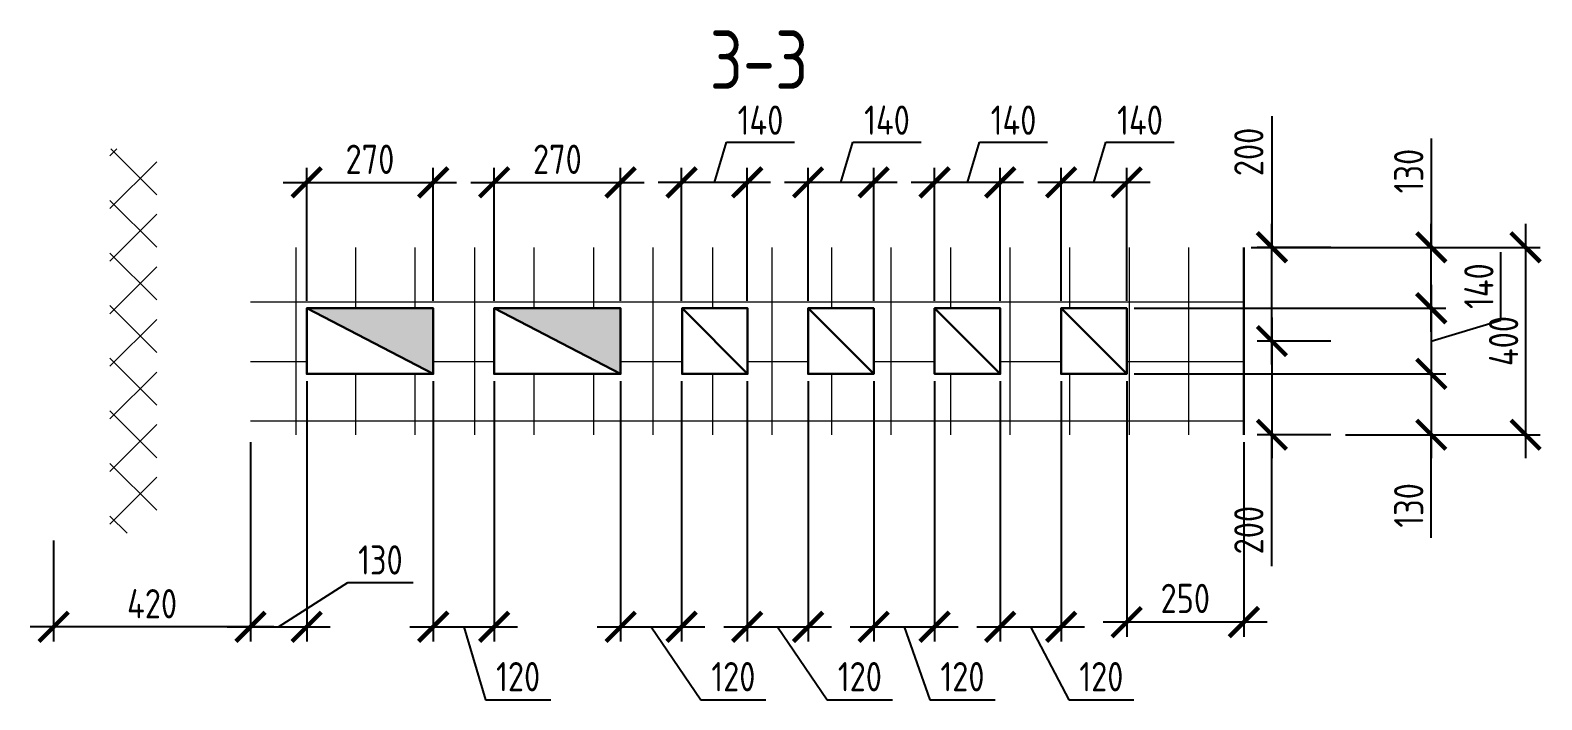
# Model space of a CAD drawing. Header units: millimetres. Extents: x -56498 to 234605, y -296269 to -29969.
# Drawn here: x 169717 to 172942, y -288004 to -286575 of the extents above; entities that cross this region are included whole.
import ezdxf
from ezdxf.enums import TextEntityAlignment as Align

# ---------------------------------------------------------------- set-up
doc = ezdxf.new("R2010")
doc.units = ezdxf.units.MM
doc.header["$LTSCALE"] = 100
doc.header["$PDMODE"] = 35
for name, color, linetype, lineweight in [('0.3', 7, 'Continuous', 30), ('Примітки 0.09', 200, 'Continuous', 9), ('Розміри 0.09', 5, 'Continuous', 9), ('Штрихування 0.09', 253, 'Continuous', 9)]:
    doc.layers.add(name, color=color, linetype=linetype, lineweight=lineweight)
doc.styles.add('GOST 2.304', font='CS_Gost2304.shx')
doc.dimstyles.new('SPDS', dxfattribs={"dimscale": 100, "dimtxt": 2.5, "dimasz": 2.5, "dimexe": 1.25, "dimexo": 0.625, "dimtad": 1, "dimrnd": 0.001, "dimtxsty": 'GOST 2.304', "dimblk": 'ARCHTICK', "dimcen": 2.5, "dimdle": 2, "dimadec": 0, "dimazin": 2, "dimtfac": 0.75, "dimtmove": 1, "dimatfit": 3, "dimfxl": 0, "dimtolj": 1, "dimarcsym": 0})

# ---------------------------------------------------------------- blocks, each defined once
blk = doc.blocks.new('_ArchTick')
at = {"color": 0, "linetype": 'ByBlock', "const_width": 0.15}
blk.add_lwpolyline([(-0.5, -0.5), (0.5, 0.5)], dxfattribs=at)
blk = doc.blocks.new('*D733')
at = {"layer": 'Defpoints', "color": 0, "transparency": 16777216}
for p in [(170306.5791511215, -287308.5828069415), (170186.5791511042, -287438.5828071212), (170306.5791511215, -287848.5823152798)]:
    blk.add_point(p, dxfattribs=at)
at = {"layer": 'Розміри 0.09', "color": 0, "lineweight": -2, "transparency": 16777216}
for p, q in [((170306.5791511215, -287324.2078069415), (170306.5791511215, -287879.8323152798)), ((170186.5791511042, -287454.2078071212), (170186.5791511042, -287879.8323152798)), ((170246.5791511128, -287848.5823152798), (170394.3860664587, -287753.9653685923)), ((170394.3860664587, -287753.9653685923), (170533.4485664587, -287753.9653685923)), ((170136.5791511042, -287848.5823152798), (170356.5791511215, -287848.5823152798))]:
    blk.add_line(p, q, dxfattribs=at)
at = {"layer": 'Розміри 0.09', "color": 0, "lineweight": -2, "transparency": 16777216, "xscale": 62.5, "yscale": 62.5, "zscale": 62.5, "rotation": 180}
blk.add_blockref('_ArchTick', (170186.5791511042, -287848.5823152798), dxfattribs=at)
at = {"layer": 'Розміри 0.09', "color": 0, "lineweight": -2, "transparency": 16777216, "xscale": 62.5, "yscale": 62.5, "zscale": 62.5}
blk.add_blockref('_ArchTick', (170306.5791511215, -287848.5823152798), dxfattribs=at)
at = {"layer": 'Розміри 0.09', "color": 0, "transparency": 16777216, "insert": (170463.9173164587, -287705.7959512099), "char_height": 62.5, "attachment_point": 5, "style": 'GOST 2.304'}
blk.add_mtext('\\A1;130', dxfattribs=at)
blk = doc.blocks.new('*D734')
at = {"layer": 'Defpoints', "color": 0, "transparency": 16777216}
for p in [(169766.5791510982, -287648.5823151699), (170186.5791511215, -287648.5823152798), (169766.5791510982, -287848.5823152798)]:
    blk.add_point(p, dxfattribs=at)
at = {"layer": 'Розміри 0.09', "color": 0, "lineweight": -2, "transparency": 16777216}
for p, q in [((169766.5791510982, -287664.2073151699), (169766.5791510982, -287879.8323152798)), ((170186.5791511215, -287664.2073152798), (170186.5791511215, -287879.8323152798)), ((170236.5791511215, -287848.5823152798), (169716.5791510982, -287848.5823152798))]:
    blk.add_line(p, q, dxfattribs=at)
at = {"layer": 'Розміри 0.09', "color": 0, "lineweight": -2, "transparency": 16777216, "xscale": 62.5, "yscale": 62.5, "zscale": 62.5, "rotation": 180}
blk.add_blockref('_ArchTick', (169766.5791510982, -287848.5823152798), dxfattribs=at)
at = {"layer": 'Розміри 0.09', "color": 0, "lineweight": -2, "transparency": 16777216, "xscale": 62.5, "yscale": 62.5, "zscale": 62.5}
blk.add_blockref('_ArchTick', (170186.5791511215, -287848.5823152798), dxfattribs=at)
at = {"layer": 'Розміри 0.09', "color": 0, "transparency": 16777216, "insert": (169976.5791511099, -287799.2866705947), "char_height": 62.5, "attachment_point": 5, "style": 'GOST 2.304'}
blk.add_mtext('\\A1;420', dxfattribs=at)
blk = doc.blocks.new('*D735')
at = {"layer": 'Defpoints', "color": 0, "transparency": 16777216}
for p in [(170576.5791511215, -286899.9527223081), (170306.5791511215, -287168.5828069415), (170576.5791511215, -287168.5828069415)]:
    blk.add_point(p, dxfattribs=at)
at = {"layer": 'Розміри 0.09', "color": 0, "lineweight": -2, "transparency": 16777216}
for p, q in [((170306.5791511215, -287152.9578069415), (170306.5791511215, -286868.7027223081)), ((170576.5791511215, -287152.9578069415), (170576.5791511215, -286868.7027223081)), ((170256.5791511215, -286899.9527223081), (170626.5791511215, -286899.9527223081))]:
    blk.add_line(p, q, dxfattribs=at)
at = {"layer": 'Розміри 0.09', "color": 0, "lineweight": -2, "transparency": 16777216, "xscale": 62.5, "yscale": 62.5, "zscale": 62.5, "rotation": 180}
blk.add_blockref('_ArchTick', (170306.5791511215, -286899.9527223081), dxfattribs=at)
at = {"layer": 'Розміри 0.09', "color": 0, "lineweight": -2, "transparency": 16777216, "xscale": 62.5, "yscale": 62.5, "zscale": 62.5}
blk.add_blockref('_ArchTick', (170576.5791511215, -286899.9527223081), dxfattribs=at)
at = {"layer": 'Розміри 0.09', "color": 0, "transparency": 16777216, "insert": (170441.5791511215, -286850.6570776231), "char_height": 62.5, "attachment_point": 5, "style": 'GOST 2.304'}
blk.add_mtext('\\A1;270', dxfattribs=at)
blk = doc.blocks.new('*D736')
at = {"layer": 'Defpoints', "color": 0, "transparency": 16777216}
for p in [(170976.5791511215, -286899.9527223081), (170706.5791511215, -287168.5828065822), (170976.5791511215, -287168.5828065822)]:
    blk.add_point(p, dxfattribs=at)
at = {"layer": 'Розміри 0.09', "color": 0, "lineweight": -2, "transparency": 16777216}
for p, q in [((170706.5791511215, -287152.9578065822), (170706.5791511215, -286868.7027223081)), ((170976.5791511215, -287152.9578065822), (170976.5791511215, -286868.7027223081)), ((170656.5791511215, -286899.9527223081), (171026.5791511215, -286899.9527223081))]:
    blk.add_line(p, q, dxfattribs=at)
at = {"layer": 'Розміри 0.09', "color": 0, "lineweight": -2, "transparency": 16777216, "xscale": 62.5, "yscale": 62.5, "zscale": 62.5, "rotation": 180}
blk.add_blockref('_ArchTick', (170706.5791511215, -286899.9527223081), dxfattribs=at)
at = {"layer": 'Розміри 0.09', "color": 0, "lineweight": -2, "transparency": 16777216, "xscale": 62.5, "yscale": 62.5, "zscale": 62.5}
blk.add_blockref('_ArchTick', (170976.5791511215, -286899.9527223081), dxfattribs=at)
at = {"layer": 'Розміри 0.09', "color": 0, "transparency": 16777216, "insert": (170841.5791511215, -286850.6570776231), "char_height": 62.5, "attachment_point": 5, "style": 'GOST 2.304'}
blk.add_mtext('\\A1;270', dxfattribs=at)
blk = doc.blocks.new('*D737')
at = {"layer": 'Defpoints', "color": 0, "transparency": 16777216}
for p in [(171106.5791511215, -286899.9527223081), (171106.5791511215, -287168.5828069415), (171246.5791511215, -287168.5828069415)]:
    blk.add_point(p, dxfattribs=at)
at = {"layer": 'Розміри 0.09', "color": 0, "lineweight": -2, "transparency": 16777216}
for p, q in [((171176.5791511215, -286899.9527223081), (171202.3604011215, -286814.0152223081)), ((171202.3604011215, -286814.0152223081), (171347.6729011215, -286814.0152223081)), ((171106.5791511215, -287152.9578069415), (171106.5791511215, -286868.7027223081)), ((171246.5791511215, -287152.9578069415), (171246.5791511215, -286868.7027223081)), ((171296.5791511215, -286899.9527223081), (171056.5791511215, -286899.9527223081))]:
    blk.add_line(p, q, dxfattribs=at)
at = {"layer": 'Розміри 0.09', "color": 0, "lineweight": -2, "transparency": 16777216, "xscale": 62.5, "yscale": 62.5, "zscale": 62.5, "rotation": 180}
blk.add_blockref('_ArchTick', (171106.5791511215, -286899.9527223081), dxfattribs=at)
at = {"layer": 'Розміри 0.09', "color": 0, "lineweight": -2, "transparency": 16777216, "xscale": 62.5, "yscale": 62.5, "zscale": 62.5}
blk.add_blockref('_ArchTick', (171246.5791511215, -286899.9527223081), dxfattribs=at)
at = {"layer": 'Розміри 0.09', "color": 0, "transparency": 16777216, "insert": (171275.0166511215, -286767.1402223081), "char_height": 62.5, "attachment_point": 5, "style": 'GOST 2.304'}
blk.add_mtext('\\A1;140', dxfattribs=at)
blk = doc.blocks.new('*D738')
at = {"layer": 'Defpoints', "color": 0, "transparency": 16777216}
for p in [(171376.5791511215, -286899.9527223081), (171376.5791511215, -287168.5828069415), (171516.5791511215, -287168.5828069415)]:
    blk.add_point(p, dxfattribs=at)
at = {"layer": 'Розміри 0.09', "color": 0, "lineweight": -2, "transparency": 16777216}
for p, q in [((171446.5791511215, -286899.9527223081), (171472.3604011215, -286814.0152223081)), ((171472.3604011215, -286814.0152223081), (171617.6729011215, -286814.0152223081)), ((171376.5791511215, -287152.9578069415), (171376.5791511215, -286868.7027223081)), ((171516.5791511215, -287152.9578069415), (171516.5791511215, -286868.7027223081)), ((171566.5791511215, -286899.9527223081), (171326.5791511215, -286899.9527223081))]:
    blk.add_line(p, q, dxfattribs=at)
at = {"layer": 'Розміри 0.09', "color": 0, "lineweight": -2, "transparency": 16777216, "xscale": 62.5, "yscale": 62.5, "zscale": 62.5, "rotation": 180}
blk.add_blockref('_ArchTick', (171376.5791511215, -286899.9527223081), dxfattribs=at)
at = {"layer": 'Розміри 0.09', "color": 0, "lineweight": -2, "transparency": 16777216, "xscale": 62.5, "yscale": 62.5, "zscale": 62.5}
blk.add_blockref('_ArchTick', (171516.5791511215, -286899.9527223081), dxfattribs=at)
at = {"layer": 'Розміри 0.09', "color": 0, "transparency": 16777216, "insert": (171545.0166511215, -286767.1402223081), "char_height": 62.5, "attachment_point": 5, "style": 'GOST 2.304'}
blk.add_mtext('\\A1;140', dxfattribs=at)
blk = doc.blocks.new('*D739')
at = {"layer": 'Defpoints', "color": 0, "transparency": 16777216}
for p in [(171646.5791511215, -286899.9527223081), (171646.5791511215, -287168.5828069415), (171786.5791511215, -287168.5828069415)]:
    blk.add_point(p, dxfattribs=at)
at = {"layer": 'Розміри 0.09', "color": 0, "lineweight": -2, "transparency": 16777216}
for p, q in [((171716.5791511215, -286899.9527223081), (171742.3604011215, -286814.0152223081)), ((171742.3604011215, -286814.0152223081), (171887.6729011215, -286814.0152223081)), ((171646.5791511215, -287152.9578069415), (171646.5791511215, -286868.7027223081)), ((171786.5791511215, -287152.9578069415), (171786.5791511215, -286868.7027223081)), ((171836.5791511215, -286899.9527223081), (171596.5791511215, -286899.9527223081))]:
    blk.add_line(p, q, dxfattribs=at)
at = {"layer": 'Розміри 0.09', "color": 0, "lineweight": -2, "transparency": 16777216, "xscale": 62.5, "yscale": 62.5, "zscale": 62.5, "rotation": 180}
blk.add_blockref('_ArchTick', (171646.5791511215, -286899.9527223081), dxfattribs=at)
at = {"layer": 'Розміри 0.09', "color": 0, "lineweight": -2, "transparency": 16777216, "xscale": 62.5, "yscale": 62.5, "zscale": 62.5}
blk.add_blockref('_ArchTick', (171786.5791511215, -286899.9527223081), dxfattribs=at)
at = {"layer": 'Розміри 0.09', "color": 0, "transparency": 16777216, "insert": (171815.0166511215, -286767.1402223081), "char_height": 62.5, "attachment_point": 5, "style": 'GOST 2.304'}
blk.add_mtext('\\A1;140', dxfattribs=at)
blk = doc.blocks.new('*D740')
at = {"layer": 'Defpoints', "color": 0, "transparency": 16777216}
for p in [(171916.5791511215, -286899.9527223081), (171916.5791511215, -287168.5828069415), (172056.5791511215, -287168.5828069415)]:
    blk.add_point(p, dxfattribs=at)
at = {"layer": 'Розміри 0.09', "color": 0, "lineweight": -2, "transparency": 16777216}
for p, q in [((171986.5791511215, -286899.9527223081), (172012.3604011215, -286814.0152223081)), ((172012.3604011215, -286814.0152223081), (172157.6729011215, -286814.0152223081)), ((171916.5791511215, -287152.9578069415), (171916.5791511215, -286868.7027223081)), ((172056.5791511215, -287152.9578069415), (172056.5791511215, -286868.7027223081)), ((172106.5791511215, -286899.9527223081), (171866.5791511215, -286899.9527223081))]:
    blk.add_line(p, q, dxfattribs=at)
at = {"layer": 'Розміри 0.09', "color": 0, "lineweight": -2, "transparency": 16777216, "xscale": 62.5, "yscale": 62.5, "zscale": 62.5, "rotation": 180}
blk.add_blockref('_ArchTick', (171916.5791511215, -286899.9527223081), dxfattribs=at)
at = {"layer": 'Розміри 0.09', "color": 0, "lineweight": -2, "transparency": 16777216, "xscale": 62.5, "yscale": 62.5, "zscale": 62.5}
blk.add_blockref('_ArchTick', (172056.5791511215, -286899.9527223081), dxfattribs=at)
at = {"layer": 'Розміри 0.09', "color": 0, "transparency": 16777216, "insert": (172085.0166511215, -286767.1402223081), "char_height": 62.5, "attachment_point": 5, "style": 'GOST 2.304'}
blk.add_mtext('\\A1;140', dxfattribs=at)
blk = doc.blocks.new('*D741')
at = {"layer": 'Defpoints', "color": 0, "transparency": 16777216}
for p in [(170576.5791511215, -287308.5828069415), (170706.5791511215, -287308.5828069415), (170706.5791511215, -287848.5823152798)]:
    blk.add_point(p, dxfattribs=at)
at = {"layer": 'Розміри 0.09', "color": 0, "lineweight": -2, "transparency": 16777216}
for p, q in [((170576.5791511215, -287324.2078069415), (170576.5791511215, -287879.8323152798)), ((170706.5791511215, -287324.2078069415), (170706.5791511215, -287879.8323152798)), ((170526.5791511215, -287848.5823152798), (170756.5791511215, -287848.5823152798)), ((170641.5791511215, -287848.5823152798), (170688.288981338, -288004.2817493349)), ((170688.288981338, -288004.2817493349), (170827.351481338, -288004.2817493349))]:
    blk.add_line(p, q, dxfattribs=at)
at = {"layer": 'Розміри 0.09', "color": 0, "lineweight": -2, "transparency": 16777216, "xscale": 62.5, "yscale": 62.5, "zscale": 62.5, "rotation": 180}
blk.add_blockref('_ArchTick', (170576.5791511215, -287848.5823152798), dxfattribs=at)
at = {"layer": 'Розміри 0.09', "color": 0, "lineweight": -2, "transparency": 16777216, "xscale": 62.5, "yscale": 62.5, "zscale": 62.5}
blk.add_blockref('_ArchTick', (170706.5791511215, -287848.5823152798), dxfattribs=at)
at = {"layer": 'Розміри 0.09', "color": 0, "transparency": 16777216, "insert": (170757.820231338, -287954.9861046498), "char_height": 62.5, "attachment_point": 5, "style": 'GOST 2.304'}
blk.add_mtext('\\A1;120', dxfattribs=at)
blk = doc.blocks.new('*D742')
at = {"layer": 'Defpoints', "color": 0, "transparency": 16777216}
for p in [(170976.5791511215, -287308.5828069415), (171106.5791511215, -287308.5828071213), (171106.5791511215, -287848.5823152798)]:
    blk.add_point(p, dxfattribs=at)
at = {"layer": 'Розміри 0.09', "color": 0, "lineweight": -2, "transparency": 16777216}
for p, q in [((170976.5791511215, -287324.2078069415), (170976.5791511215, -287879.8323152798)), ((171106.5791511215, -287324.2078071213), (171106.5791511215, -287879.8323152798)), ((170926.5791511215, -287848.5823152798), (171156.5791511215, -287848.5823152798)), ((171041.5791511215, -287848.5823152798), (171147.5931714614, -288004.2817493349)), ((171147.5931714614, -288004.2817493349), (171286.6556714614, -288004.2817493349))]:
    blk.add_line(p, q, dxfattribs=at)
at = {"layer": 'Розміри 0.09', "color": 0, "lineweight": -2, "transparency": 16777216, "xscale": 62.5, "yscale": 62.5, "zscale": 62.5, "rotation": 180}
blk.add_blockref('_ArchTick', (170976.5791511215, -287848.5823152798), dxfattribs=at)
at = {"layer": 'Розміри 0.09', "color": 0, "lineweight": -2, "transparency": 16777216, "xscale": 62.5, "yscale": 62.5, "zscale": 62.5}
blk.add_blockref('_ArchTick', (171106.5791511215, -287848.5823152798), dxfattribs=at)
at = {"layer": 'Розміри 0.09', "color": 0, "transparency": 16777216, "insert": (171217.1244214614, -287954.9861046498), "char_height": 62.5, "attachment_point": 5, "style": 'GOST 2.304'}
blk.add_mtext('\\A1;120', dxfattribs=at)
blk = doc.blocks.new('*D743')
at = {"layer": 'Defpoints', "color": 0, "transparency": 16777216}
for p in [(171246.5791511215, -287308.5828071213), (171376.5791511215, -287308.5828069415), (171376.5791511215, -287848.5823152798)]:
    blk.add_point(p, dxfattribs=at)
at = {"layer": 'Розміри 0.09', "color": 0, "lineweight": -2, "transparency": 16777216}
for p, q in [((171246.5791511215, -287324.2078071213), (171246.5791511215, -287879.8323152798)), ((171376.5791511215, -287324.2078069415), (171376.5791511215, -287879.8323152798)), ((171196.5791511215, -287848.5823152798), (171426.5791511215, -287848.5823152798)), ((171311.5791511215, -287848.5823152798), (171417.593171461, -288004.2817493349)), ((171417.593171461, -288004.2817493349), (171556.655671461, -288004.2817493349))]:
    blk.add_line(p, q, dxfattribs=at)
at = {"layer": 'Розміри 0.09', "color": 0, "lineweight": -2, "transparency": 16777216, "xscale": 62.5, "yscale": 62.5, "zscale": 62.5, "rotation": 180}
blk.add_blockref('_ArchTick', (171246.5791511215, -287848.5823152798), dxfattribs=at)
at = {"layer": 'Розміри 0.09', "color": 0, "lineweight": -2, "transparency": 16777216, "xscale": 62.5, "yscale": 62.5, "zscale": 62.5}
blk.add_blockref('_ArchTick', (171376.5791511215, -287848.5823152798), dxfattribs=at)
at = {"layer": 'Розміри 0.09', "color": 0, "transparency": 16777216, "insert": (171487.124421461, -287954.9861046498), "char_height": 62.5, "attachment_point": 5, "style": 'GOST 2.304'}
blk.add_mtext('\\A1;120', dxfattribs=at)
blk = doc.blocks.new('*D744')
at = {"layer": 'Defpoints', "color": 0, "transparency": 16777216}
for p in [(171516.5791511215, -287308.5828069415), (171646.5791511215, -287308.5828071213), (171646.5791511215, -287848.5823152798)]:
    blk.add_point(p, dxfattribs=at)
at = {"layer": 'Розміри 0.09', "color": 0, "lineweight": -2, "transparency": 16777216}
for p, q in [((171516.5791511215, -287324.2078069415), (171516.5791511215, -287879.8323152798)), ((171646.5791511215, -287324.2078071213), (171646.5791511215, -287879.8323152798)), ((171466.5791511215, -287848.5823152798), (171696.5791511215, -287848.5823152798)), ((171581.5791511215, -287848.5823152798), (171636.4712923714, -288004.2817493349)), ((171636.4712923714, -288004.2817493349), (171775.5337923714, -288004.2817493349))]:
    blk.add_line(p, q, dxfattribs=at)
at = {"layer": 'Розміри 0.09', "color": 0, "lineweight": -2, "transparency": 16777216, "xscale": 62.5, "yscale": 62.5, "zscale": 62.5, "rotation": 180}
blk.add_blockref('_ArchTick', (171516.5791511215, -287848.5823152798), dxfattribs=at)
at = {"layer": 'Розміри 0.09', "color": 0, "lineweight": -2, "transparency": 16777216, "xscale": 62.5, "yscale": 62.5, "zscale": 62.5}
blk.add_blockref('_ArchTick', (171646.5791511215, -287848.5823152798), dxfattribs=at)
at = {"layer": 'Розміри 0.09', "color": 0, "transparency": 16777216, "insert": (171706.0025423714, -287954.9861046498), "char_height": 62.5, "attachment_point": 5, "style": 'GOST 2.304'}
blk.add_mtext('\\A1;120', dxfattribs=at)
blk = doc.blocks.new('*D745')
at = {"layer": 'Defpoints', "color": 0, "transparency": 16777216}
for p in [(171786.5791511215, -287308.5828071213), (171916.5791511215, -287308.5828069415), (171916.5791511215, -287848.5823152798)]:
    blk.add_point(p, dxfattribs=at)
at = {"layer": 'Розміри 0.09', "color": 0, "lineweight": -2, "transparency": 16777216}
for p, q in [((171786.5791511215, -287324.2078071213), (171786.5791511215, -287879.8323152798)), ((171916.5791511215, -287324.2078069415), (171916.5791511215, -287879.8323152798)), ((171736.5791511215, -287848.5823152798), (171966.5791511215, -287848.5823152798)), ((171851.5791511215, -287848.5823152798), (171932.885135947, -288004.2817493349)), ((171932.885135947, -288004.2817493349), (172071.947635947, -288004.2817493349))]:
    blk.add_line(p, q, dxfattribs=at)
at = {"layer": 'Розміри 0.09', "color": 0, "lineweight": -2, "transparency": 16777216, "xscale": 62.5, "yscale": 62.5, "zscale": 62.5, "rotation": 180}
blk.add_blockref('_ArchTick', (171786.5791511215, -287848.5823152798), dxfattribs=at)
at = {"layer": 'Розміри 0.09', "color": 0, "lineweight": -2, "transparency": 16777216, "xscale": 62.5, "yscale": 62.5, "zscale": 62.5}
blk.add_blockref('_ArchTick', (171916.5791511215, -287848.5823152798), dxfattribs=at)
at = {"layer": 'Розміри 0.09', "color": 0, "transparency": 16777216, "insert": (172002.416385947, -287954.9861046498), "char_height": 62.5, "attachment_point": 5, "style": 'GOST 2.304'}
blk.add_mtext('\\A1;120', dxfattribs=at)
blk = doc.blocks.new('*D746')
at = {"layer": 'Defpoints', "color": 0, "transparency": 16777216}
for p in [(172056.5791511215, -287308.5828069415), (172306.5791511215, -287438.582807041), (172056.5791511215, -287838.5828071212)]:
    blk.add_point(p, dxfattribs=at)
at = {"layer": 'Розміри 0.09', "color": 0, "lineweight": -2, "transparency": 16777216}
for p, q in [((172056.5791511215, -287324.2078069415), (172056.5791511215, -287869.8328071212)), ((172306.5791511215, -287454.207807041), (172306.5791511215, -287869.8328071212)), ((172356.5791511215, -287838.5828071212), (172006.5791511215, -287838.5828071212))]:
    blk.add_line(p, q, dxfattribs=at)
at = {"layer": 'Розміри 0.09', "color": 0, "lineweight": -2, "transparency": 16777216, "xscale": 62.5, "yscale": 62.5, "zscale": 62.5, "rotation": 180}
blk.add_blockref('_ArchTick', (172056.5791511215, -287838.5828071212), dxfattribs=at)
at = {"layer": 'Розміри 0.09', "color": 0, "lineweight": -2, "transparency": 16777216, "xscale": 62.5, "yscale": 62.5, "zscale": 62.5}
blk.add_blockref('_ArchTick', (172306.5791511215, -287838.5828071212), dxfattribs=at)
at = {"layer": 'Розміри 0.09', "color": 0, "transparency": 16777216, "insert": (172181.5791511215, -287787.9927450538), "char_height": 62.5, "attachment_point": 5, "style": 'GOST 2.304'}
blk.add_mtext('\\A1;250', dxfattribs=at)
blk = doc.blocks.new('*D747')
at = {"layer": 'Defpoints', "color": 0, "transparency": 16777216}
for p in [(172306.5791511215, -287038.5828071212), (172706.5791511215, -287038.5828071212), (172056.5791511215, -287168.5828069415)]:
    blk.add_point(p, dxfattribs=at)
at = {"layer": 'Розміри 0.09', "color": 0, "lineweight": -2, "transparency": 16777216}
for p, q in [((172706.5791511215, -286806.2774494203), (172706.5791511215, -287038.5828071212)), ((172706.5791511215, -287218.5828069415), (172706.5791511215, -286988.5828071212)), ((172322.2041511215, -287038.5828071212), (172737.8291511215, -287038.5828071212)), ((172072.2041511215, -287168.5828069415), (172737.8291511215, -287168.5828069415))]:
    blk.add_line(p, q, dxfattribs=at)
at = {"layer": 'Розміри 0.09', "color": 0, "lineweight": -2, "transparency": 16777216, "xscale": 62.5, "yscale": 62.5, "zscale": 62.5}
for p, rotation in [((172706.5791511215, -287038.5828071212), 90), ((172706.5791511215, -287168.5828069415), 270)]:
    blk.add_blockref('_ArchTick', p, dxfattribs=dict(at, rotation=rotation))
at = {"layer": 'Розміри 0.09', "color": 0, "transparency": 16777216, "insert": (172658.4097337391, -286875.8086994202), "char_height": 62.5, "attachment_point": 5, "rotation": 90, "style": 'GOST 2.304'}
blk.add_mtext('\\A1;130', dxfattribs=at)
blk = doc.blocks.new('*D748')
at = {"layer": 'Defpoints', "color": 0, "transparency": 16777216}
for p in [(172056.5791511215, -287168.5828069415), (172056.5791511215, -287308.582807301), (172706.5791511215, -287308.582807301)]:
    blk.add_point(p, dxfattribs=at)
at = {"layer": 'Розміри 0.09', "color": 0, "lineweight": -2, "transparency": 16777216}
for p, q in [((172855.0166511215, -287194.0515571213), (172855.0166511215, -287048.7390571213)), ((172706.5791511215, -287118.5828069415), (172706.5791511215, -287358.582807301)), ((172072.2041511215, -287168.5828069415), (172737.8291511215, -287168.5828069415)), ((172706.5791511215, -287238.5828071213), (172855.0166511215, -287194.0515571213)), ((172072.2041511215, -287308.582807301), (172737.8291511215, -287308.582807301))]:
    blk.add_line(p, q, dxfattribs=at)
at = {"layer": 'Розміри 0.09', "color": 0, "lineweight": -2, "transparency": 16777216, "xscale": 62.5, "yscale": 62.5, "zscale": 62.5}
for p, rotation in [((172706.5791511215, -287168.5828069415), 90), ((172706.5791511215, -287308.582807301), 270)]:
    blk.add_blockref('_ArchTick', p, dxfattribs=dict(at, rotation=rotation))
at = {"layer": 'Розміри 0.09', "color": 0, "transparency": 16777216, "insert": (172808.1416511215, -287121.3953071212), "char_height": 62.5, "attachment_point": 5, "rotation": 90, "style": 'GOST 2.304'}
blk.add_mtext('\\A1;140', dxfattribs=at)
blk = doc.blocks.new('*D749')
at = {"layer": 'Defpoints', "color": 0, "transparency": 16777216}
for p in [(172056.5791511215, -287308.582807301), (172507.7704326273, -287438.5828071212), (172706.5791511215, -287438.5828071212)]:
    blk.add_point(p, dxfattribs=at)
at = {"layer": 'Розміри 0.09', "color": 0, "lineweight": -2, "transparency": 16777216}
for p, q in [((172706.5791511215, -287258.582807301), (172706.5791511215, -287488.5828071212)), ((172072.2041511215, -287308.582807301), (172737.8291511215, -287308.582807301)), ((172523.3954326273, -287438.5828071212), (172737.8291511215, -287438.5828071212)), ((172706.5791511215, -287658.9178959859), (172706.5791511215, -287438.5828071212))]:
    blk.add_line(p, q, dxfattribs=at)
at = {"layer": 'Розміри 0.09', "color": 0, "lineweight": -2, "transparency": 16777216, "xscale": 62.5, "yscale": 62.5, "zscale": 62.5}
for p, rotation in [((172706.5791511215, -287308.582807301), 90), ((172706.5791511215, -287438.5828071212), 270)]:
    blk.add_blockref('_ArchTick', p, dxfattribs=dict(at, rotation=rotation))
at = {"layer": 'Розміри 0.09', "color": 0, "transparency": 16777216, "insert": (172658.4097337391, -287589.3866459859), "char_height": 62.5, "attachment_point": 5, "rotation": 90, "style": 'GOST 2.304'}
blk.add_mtext('\\A1;130', dxfattribs=at)
blk = doc.blocks.new('*D750')
at = {"layer": 'Defpoints', "color": 0, "transparency": 16777216}
for p in [(172366.4482568165, -287038.5828071212), (172507.7704326273, -287038.5828071212), (172507.7704324069, -287238.5828070348)]:
    blk.add_point(p, dxfattribs=at)
at = {"layer": 'Розміри 0.09', "color": 0, "lineweight": -2, "transparency": 16777216}
for p, q in [((172366.4482568165, -286758.411149685), (172366.4482568165, -287038.5828071212)), ((172366.4482568165, -287288.5828070348), (172366.4482568165, -286988.5828071212)), ((172492.1454326273, -287038.5828071212), (172335.1982568165, -287038.5828071212)), ((172492.1454324069, -287238.5828070348), (172335.1982568165, -287238.5828070348))]:
    blk.add_line(p, q, dxfattribs=at)
at = {"layer": 'Розміри 0.09', "color": 0, "lineweight": -2, "transparency": 16777216, "xscale": 62.5, "yscale": 62.5, "zscale": 62.5}
for p, rotation in [((172366.4482568165, -287038.5828071212), 90), ((172366.4482568165, -287238.5828070348), 270)]:
    blk.add_blockref('_ArchTick', p, dxfattribs=dict(at, rotation=rotation))
at = {"layer": 'Розміри 0.09', "color": 0, "transparency": 16777216, "insert": (172317.1526121315, -286834.973649685), "char_height": 62.5, "attachment_point": 5, "rotation": 90, "style": 'GOST 2.304'}
blk.add_mtext('\\A1;200', dxfattribs=at)
blk = doc.blocks.new('*D751')
at = {"layer": 'Defpoints', "color": 0, "transparency": 16777216}
for p in [(172507.7704324069, -287238.5828066129), (172366.4482572482, -287438.5828065266), (172507.770433059, -287438.5828065266)]:
    blk.add_point(p, dxfattribs=at)
at = {"layer": 'Розміри 0.09', "color": 0, "lineweight": -2, "transparency": 16777216}
for p, q in [((172366.4482572482, -287188.5828066129), (172366.4482572482, -287488.5828065266)), ((172492.1454324069, -287238.5828066129), (172335.1982572482, -287238.5828066129)), ((172492.145433059, -287438.5828065266), (172335.1982572482, -287438.5828065266)), ((172366.4482572482, -287718.7544642854), (172366.4482572482, -287438.5828065266))]:
    blk.add_line(p, q, dxfattribs=at)
at = {"layer": 'Розміри 0.09', "color": 0, "lineweight": -2, "transparency": 16777216, "xscale": 62.5, "yscale": 62.5, "zscale": 62.5}
for p, rotation in [((172366.4482572482, -287238.5828066129), 90), ((172366.4482572482, -287438.5828065266), 270)]:
    blk.add_blockref('_ArchTick', p, dxfattribs=dict(at, rotation=rotation))
at = {"layer": 'Розміри 0.09', "color": 0, "transparency": 16777216, "insert": (172317.1526125632, -287642.1919642854), "char_height": 62.5, "attachment_point": 5, "rotation": 90, "style": 'GOST 2.304'}
blk.add_mtext('\\A1;200', dxfattribs=at)
blk = doc.blocks.new('*D706')
at = {"layer": 'Defpoints', "color": 0, "transparency": 16777216}
for p in [(172507.7704325797, -287038.5828071212), (172507.7704326273, -287438.5828071212), (172907.7704326273, -287438.5828071212)]:
    blk.add_point(p, dxfattribs=at)
at = {"layer": 'Розміри 0.09', "color": 0, "lineweight": -2, "transparency": 16777216}
for p, q in [((172907.7704326273, -286988.5828071212), (172907.7704326273, -287488.5828071212)), ((172523.3954325797, -287038.5828071212), (172939.0204326273, -287038.5828071212)), ((172523.3954326273, -287438.5828071212), (172939.0204326273, -287438.5828071212))]:
    blk.add_line(p, q, dxfattribs=at)
at = {"layer": 'Розміри 0.09', "color": 0, "lineweight": -2, "transparency": 16777216, "xscale": 62.5, "yscale": 62.5, "zscale": 62.5}
for p, rotation in [((172907.7704326273, -287038.5828071212), 90), ((172907.7704326273, -287438.5828071212), 270)]:
    blk.add_blockref('_ArchTick', p, dxfattribs=dict(at, rotation=rotation))
at = {"layer": 'Розміри 0.09', "color": 0, "transparency": 16777216, "insert": (172860.8954326274, -287238.5828071212), "char_height": 62.5, "attachment_point": 5, "rotation": 90, "style": 'GOST 2.304'}
blk.add_mtext('\\A1;400', dxfattribs=at)

msp = doc.modelspace()

# ---------------------------------------------------------------- hatches: boundary and pattern name
at = {"layer": '0.3'}
h = msp.add_hatch(color=256, dxfattribs=at)
h.paths.add_polyline_path([(170306.5791511215, -287168.5828074806), (170441.5791507749, -287238.582807301), (170576.5791511215, -287238.582807301), (170576.5791511215, -287168.5828074806)])
h.paths.add_polyline_path([(170441.5791507749, -287238.582807301), (170576.5791511215, -287308.5828074806), (170576.5791511215, -287238.582807301)])
h = msp.add_hatch(color=256, dxfattribs=at)
h.paths.add_polyline_path([(170706.5791511215, -287168.5828069415), (170841.5791507749, -287238.5828067618), (170976.5791511215, -287238.5828067618), (170976.5791511215, -287168.5828069415)])
h.paths.add_polyline_path([(170841.5791507749, -287238.5828067618), (170976.5791511215, -287308.5828069415), (170976.5791511215, -287238.5828067618)])
at = {"layer": 'Штрихування 0.09'}
h = msp.add_hatch(dxfattribs=at)
h.set_pattern_fill('ANSI37', color=256, scale=25, angle=90, style=0)
h.set_pattern_definition([(45.00000000000001, (277096.9377981152, -372820.8731999142), (56.12660075668221, -56.1266007566822), []), (315, (277096.9377981152, -372820.8731999142), (-56.1266007566822, -56.12660075668221), [])])
h.paths.add_polyline_path([(169986.5791511215, -287628.5823151637), (169976.5791511214, -287648.5823151636), (169886.5791511215, -287648.5823151636), (169886.5791511215, -286828.5832990789), (169986.5791511215, -286828.5832990789)])
h = msp.add_hatch(dxfattribs=at)
h.set_pattern_fill('NET', color=256, scale=40, angle=90, style=0)
h.set_pattern_definition([(90, (326621.1137573665, 500), (127, 7.776507174585693e-15), []), (7.016709298534877e-15, (326621.1137573665, 500), (1.555301434917138e-14, -127), [])])
h.paths.add_polyline_path([(171106.5791511214, -287038.5828071212), (171246.5791511215, -287038.5828071212), (171246.5791511215, -287168.5828069415), (171106.5791511215, -287168.5828069415)])
h.paths.add_polyline_path([(171376.5791511215, -287308.5828069416), (171516.5791511215, -287308.5828069415), (171516.5791511215, -287438.5828071212), (171376.5791511215, -287438.5828071212)], flags=17)
h.paths.add_polyline_path([(171646.5791511215, -287038.5828071212), (171786.5791511215, -287038.5828071212), (171786.5791511215, -287168.5828069415), (171646.5791511215, -287168.5828069415)])
h.paths.add_polyline_path([(171916.5791511215, -287308.5828069416), (172056.5791511215, -287308.5828069415), (172056.5791511214, -287438.5828071213), (171916.5791511215, -287438.5828071212)])
h.paths.add_polyline_path([(170706.5791511215, -287308.5828069415), (170850.5042130031, -287308.5828069415), (170856.2480494216, -287438.5828071212), (170706.5791511215, -287438.5828071212)], flags=17)
h.paths.add_polyline_path([(170850.5042130031, -287308.5828069415), (170976.5791511215, -287308.5828069416), (170976.5791511215, -287438.5828071212), (170856.2480494216, -287438.5828071212)], flags=17)
h.paths.add_polyline_path([(170306.5791511215, -287038.5828071212), (170576.5791511215, -287038.5828071212), (170576.5791511215, -287168.5828069415), (170306.5791511215, -287168.5828069415)], flags=17)
h.paths.add_polyline_path([(171646.5791511215, -287038.5828071212), (171646.5791511215, -287168.5828074806), (171646.5791511215, -287308.5828069415), (171786.5791511215, -287308.5828069415), (171786.5791511215, -287168.5828069415), (171786.5791511215, -287038.5828071212), (172306.5791511215, -287038.5828071212), (172306.5791511215, -287438.5828071212), (172056.5791511215, -287438.5828071212), (172056.5791511215, -287308.582807301), (172056.5791511215, -287168.5828069415), (171916.5791511215, -287168.5828069415), (171916.5791511215, -287308.5828069415), (171916.5791511215, -287438.5828071212), (171516.5791511215, -287438.5828071212), (171516.5791511215, -287308.582807301), (171516.5791511215, -287168.5828069415), (171376.5791511215, -287168.5828069415), (171376.5791511215, -287308.5828069415), (171376.5791511215, -287438.5828071212), (170976.5791511215, -287438.5828071212), (170976.5791511215, -287308.582807301), (170976.5791511215, -287168.5828069415), (170706.5791511215, -287168.5828069415), (170706.5791511215, -287308.5828069415), (170706.5791511215, -287438.5828071212), (170486.5791511215, -287438.5828071212), (170186.5791511215, -287438.5828071212), (170186.5791511215, -287038.5828071212), (170306.5791511215, -287038.5828071212), (170306.5791511215, -287168.5828074806), (170306.5791511215, -287308.5828069415), (170576.5791511215, -287308.5828069415), (170576.5791511215, -287168.5828069415), (170576.5791511215, -287038.5828071212), (170886.5791511215, -287038.5828071212), (171106.5791511215, -287038.5828071212), (171106.5791511215, -287168.5828074806), (171106.5791511215, -287308.5828069415), (171246.5791511215, -287308.5828069415), (171246.5791511215, -287168.5828069415), (171246.5791511215, -287038.5828071212)])

# ---------------------------------------------------------------- linework, layer by layer
at = {"layer": '0.3'}
msp.add_line((172306.5791511215, -287438.582807041), (172306.5791511215, -287038.582807041), dxfattribs=at)
for points in [[(170306.5791511215, -287168.5828069415), (170576.5791511215, -287168.5828069415), (170576.5791511215, -287308.5828069415), (170306.5791511215, -287168.5828069415), (170306.5791511215, -287308.5828069415), (170576.5791511215, -287308.5828069415)], [(170706.5791511215, -287168.5828069415), (170976.5791511215, -287168.5828069415), (170976.5791511215, -287308.5828069415), (170706.5791511215, -287168.5828069415), (170706.5791511215, -287308.5828069415), (170976.5791511215, -287308.5828069415)], [(171107.5667905374, -287168.5828069415), (171247.5667905374, -287168.5828069415), (171247.5667905374, -287308.5828069415), (171107.5667905374, -287168.5828069415), (171107.5667905374, -287308.5828069415), (171247.5667905374, -287308.5828069415)], [(171376.5791511215, -287168.5828069415), (171516.5791511215, -287168.5828069415), (171516.5791511215, -287308.5828069415), (171376.5791511215, -287168.5828069415), (171376.5791511215, -287308.5828069415), (171516.5791511215, -287308.5828069415)], [(171646.5791511215, -287168.5828069415), (171786.5791511215, -287168.5828069415), (171786.5791511215, -287308.5828069415), (171646.5791511215, -287168.5828069415), (171646.5791511215, -287308.5828069415), (171786.5791511215, -287308.5828069415)], [(171916.5791511215, -287168.5828069415), (172056.5791511215, -287168.5828069415), (172056.5791511215, -287308.5828069415), (171916.5791511215, -287168.5828069415), (171916.5791511215, -287308.5828069415), (172056.5791511215, -287308.5828069415)]]:
    msp.add_lwpolyline(points, dxfattribs=at)

# ---------------------------------------------------------------- texts
at = {"layer": 'Примітки 0.09', "ltscale": 0.25, "style": 'GOST 2.304'}
msp.add_text('3-3', height=125, dxfattribs=at).set_placement((171271.8611622951, -286700.5571527686), align=Align.CENTER)

# ---------------------------------------------------------------- dimensions: what is measured, and where the dimension line sits
at = {"layer": 'Розміри 0.09'}
for base, p1, p2, angle, picture, middle in [((171106.5791511215, -286899.9527223081), (171246.5791511215, -287168.5828069415), (171106.5791511215, -287168.5828069415), 180, '*D737', (171217.9854011215, -286767.1402223081)), ((171376.5791511215, -286899.9527223081), (171516.5791511215, -287168.5828069415), (171376.5791511215, -287168.5828069415), 180, '*D738', (171487.9854011215, -286767.1402223081)), ((171646.5791511215, -286899.9527223081), (171786.5791511215, -287168.5828069415), (171646.5791511215, -287168.5828069415), 180, '*D739', (171757.9854011215, -286767.1402223081)), ((171916.5791511215, -286899.9527223081), (172056.5791511215, -287168.5828069415), (171916.5791511215, -287168.5828069415), 180, '*D740', (172027.9854011215, -286767.1402223081)), ((170576.5791511215, -286899.9527223081), (170306.5791511215, -287168.5828069415), (170576.5791511215, -287168.5828069415), 180, '*D735', (170441.5791511215, -286850.6570776231)), ((170976.5791511215, -286899.9527223081), (170706.5791511215, -287168.5828065822), (170976.5791511215, -287168.5828065822), 180, '*D736', (170841.5791511215, -286850.6570776231)), ((172907.7704326273, -287438.5828071212), (172507.7704325797, -287038.5828071212), (172507.7704326273, -287438.5828071212), 90, '*D706', (172860.8954326274, -287238.5828071212)), ((172706.5791511215, -287308.582807301), (172056.5791511215, -287168.5828069415), (172056.5791511215, -287308.582807301), 90, '*D748', (172808.1416511215, -287178.4265571212)), ((172056.5791511215, -287838.5828071212), (172306.5791511215, -287438.582807041), (172056.5791511215, -287308.5828069415), 180, '*D746', (172181.5791511215, -287787.9927450538)), ((169766.5791510982, -287848.5823152798), (170186.5791511215, -287648.5823152798), (169766.5791510982, -287648.5823151699), 180, '*D734', (169976.5791511099, -287799.2866705947))]:
    dim = msp.add_linear_dim(base=base, p1=p1, p2=p2, angle=angle, dimstyle='SPDS', override={"dimscale": 25, "dimlfac": 1, "dimtxsty": 'GOST 2.304', "dimblk1": 'ArchTick', "dimblk2": 'ArchTick', "dimsah": 1, "dimtolj": 1}, dxfattribs=at)
    dim.commit()
    dim.dimension.update_dxf_attribs({"geometry": picture, "text_midpoint": middle})
for base, p1, p2, angle, picture, middle in [((172366.4482568165, -287038.5828071212), (172507.7704324069, -287238.5828070348), (172507.7704326273, -287038.5828071212), 90, '*D750', (172358.3369692457, -286834.973649685)), ((172706.5791511215, -287038.5828071212), (172056.5791511215, -287168.5828069415), (172306.5791511215, -287038.5828071212), 90, '*D747', (172706.5791511215, -286875.8086994202)), ((172366.4482572482, -287438.5828065266), (172507.7704324069, -287238.5828066129), (172507.770433059, -287438.5828065266), 270.0000001233969, '*D751', (172358.336970117, -287642.1919642854)), ((172706.5791511215, -287438.5828071212), (172056.5791511215, -287308.582807301), (172507.7704326273, -287438.5828071212), 90, '*D749', (172693.2559722266, -287589.3866459859))]:
    dim = msp.add_linear_dim(base=base, p1=p1, p2=p2, angle=angle, dimstyle='SPDS', override={"dimscale": 25, "dimlfac": 1, "dimtxsty": 'GOST 2.304', "dimblk1": 'ArchTick', "dimblk2": 'ArchTick', "dimsah": 1, "dimtolj": 1}, dxfattribs=at)
    dim.commit()
    dim.dimension.update_dxf_attribs({"geometry": picture, "text_midpoint": middle, "dimtype": 160})
for base, p1, p2, text, picture, middle in [((170306.5791511215, -287848.5823152798), (170186.5791511042, -287438.5828071212), (170306.5791511215, -287308.5828069415), '130', '*D733', (170410.0110664587, -287753.9653685923)), ((171106.5791511215, -287848.5823152798), (170976.5791511215, -287308.5828069415), (171106.5791511215, -287308.5828071213), '120', '*D742', (171163.2181714614, -288004.2817493349)), ((171376.5791511215, -287848.5823152798), (171246.5791511215, -287308.5828071213), (171376.5791511215, -287308.5828069415), '120', '*D743', (171433.218171461, -288004.2817493349)), ((171646.5791511215, -287848.5823152798), (171516.5791511215, -287308.5828069415), (171646.5791511215, -287308.5828071213), '120', '*D744', (171652.0962923714, -288004.2817493349)), ((171916.5791511215, -287848.5823152798), (171786.5791511215, -287308.5828071213), (171916.5791511215, -287308.5828069415), '120', '*D745', (171948.510135947, -288004.2817493349))]:
    dim = msp.add_linear_dim(base=base, p1=p1, p2=p2, angle=180, text=text, dimstyle='SPDS', override={"dimscale": 25, "dimlfac": 1, "dimtxsty": 'GOST 2.304', "dimblk1": 'ArchTick', "dimblk2": 'ArchTick', "dimsah": 1, "dimtolj": 1}, dxfattribs=at)
    dim.commit()
    dim.dimension.update_dxf_attribs({"geometry": picture, "text_midpoint": middle, "dimtype": 160})
dim = msp.add_linear_dim(base=(170706.5791511215, -287848.5823152798), p1=(170576.5791511215, -287308.5828069415), p2=(170706.5791511215, -287308.5828069415), angle=180, text='120', dimstyle='SPDS', override={"dimscale": 25, "dimlfac": 1, "dimtxsty": 'GOST 2.304', "dimblk1": 'ArchTick', "dimblk2": 'ArchTick', "dimsah": 1, "dimtolj": 1}, dxfattribs=at)
dim.commit()
dim.dimension.update_dxf_attribs({"geometry": '*D741', "text_midpoint": (170703.913981338, -287954.9861046498)})

doc.saveas('drawing.dxf')
